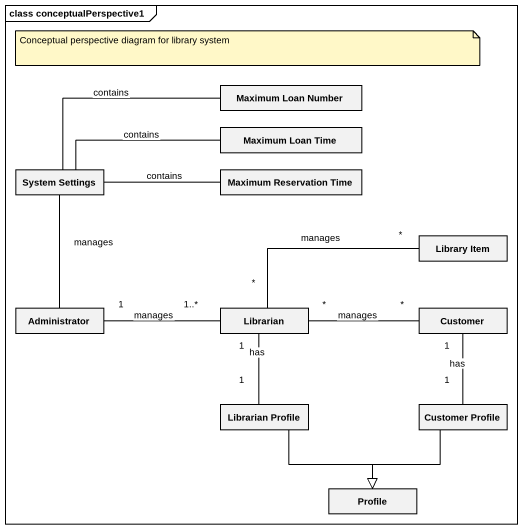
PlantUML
@startuml
mainframe class conceptualPerspective1
hide circle
hide empty members
class "Maximum Loan Number" as Maximum_Loan_Number
class "Maximum Loan Time" as Maximum_Loan_Time
class "System Settings" as System_Settings
class "Maximum Reservation Time" as Maximum_Reservation_Time
class "Library Item" as Library_Item
class Administrator
class Librarian
class Customer
class "Librarian Profile" as Librarian_Profile
class "Customer Profile" as Customer_Profile
class Profile
Maximum_Loan_Number -left- System_Settings : contains
Maximum_Loan_Time -left- System_Settings : contains
System_Settings -- Administrator : manages
Maximum_Reservation_Time -left- System_Settings : contains
Library_Item "*" -left- "*" Librarian : manages
Librarian "1..*" -left- "1" Administrator : manages
Customer "*" -left- "*" Librarian : manages
Librarian_Profile "1" -up- "1" Librarian : has
Librarian_Profile --|> Profile
Customer_Profile "1" -up- "1" Customer : has
Customer_Profile --|> Profile
note as N1
  Conceptual perspective diagram for library system
end note
@enduml
